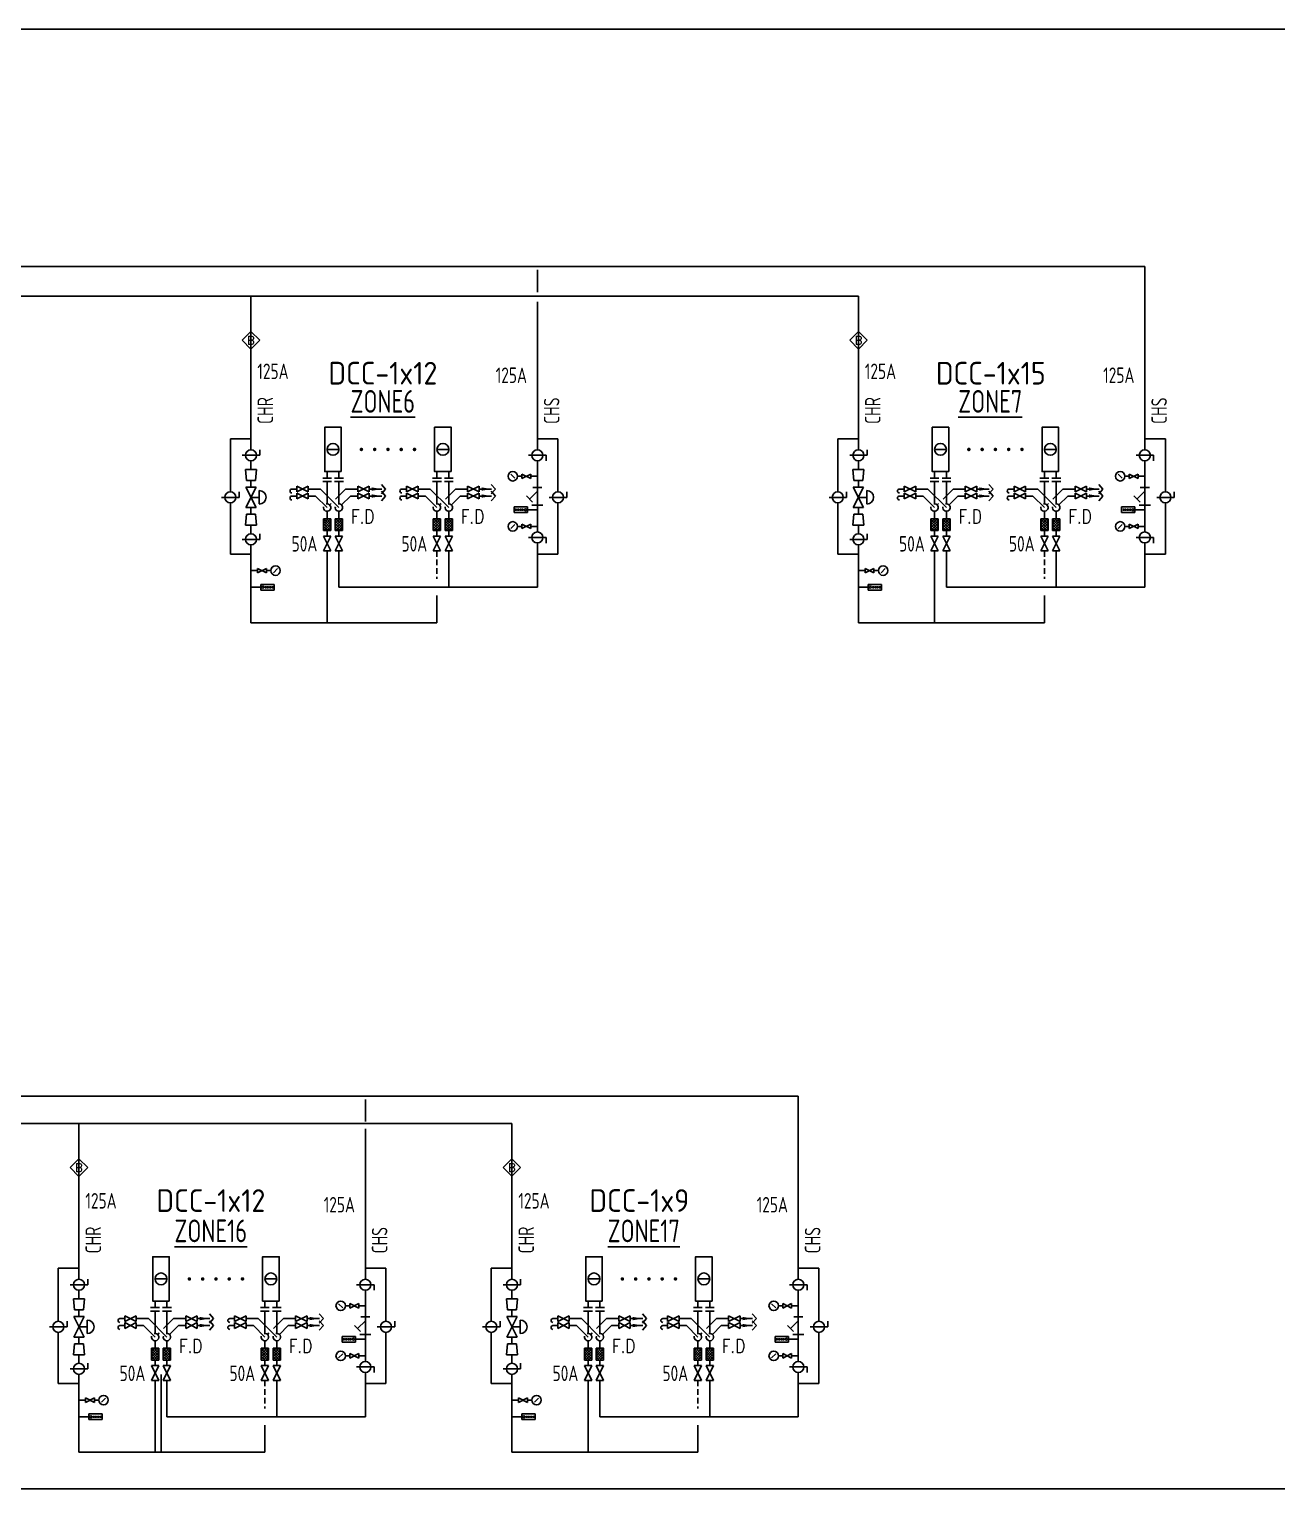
# Model space of a CAD drawing. Header units: millimetres. Extents: x 4929 to 7191, y -208 to 1486.
# Drawn here: x 5964.9 to 6239.9, y 1163.8 to 1485.6 of the extents above; entities that cross this region are included whole.
import ezdxf
from ezdxf.enums import TextEntityAlignment as Align

# ---------------------------------------------------------------- set-up
doc = ezdxf.new("R2010")
doc.units = ezdxf.units.MM
doc.linetypes.add('HIDDEN', pattern=[9.525, 6.35, -3.175])
doc.linetypes.add('HIDDEN2', pattern=[0.1875, 0.125, -0.0625])
for name, color, linetype in [('0-CHR-中溫', 30, 'Continuous'), ('0-CHS-中溫', 3, 'Continuous'), ('A-DETL-01', 1, 'Continuous'), ('M-CEQPM-TEXT', 3, 'Continuous'), ('M-CPIPE-TEXT', 3, 'Continuous'), ('M-CPIPE-VAVE', 2, 'Continuous'), ('M-CWTR-PIPE', 130, 'Continuous'), ('M-HVAC-CMAH', 3, 'Continuous'), ('M-PIPE-CHWR20', 110, 'Continuous'), ('U-PCW-VALVE', 2, 'Continuous')]:
    doc.layers.add(name, color=color, linetype=linetype)
doc.styles.add('AA-TXT', font='isocp.shx', dxfattribs={"bigfont": 'chineset.shx'})
doc.styles.add('STDTEXT', font='simplex.shx', dxfattribs={"bigfont": 'china.shx'})

# ---------------------------------------------------------------- blocks, each defined once
blk = doc.blocks.new('DIM3')
blk.add_solid([(40, -6.7), (40, 6.7), (0, 0)])
blk = doc.blocks.new('DCC PIPE')
at = {"layer": 'U-PCW-VALVE'}
h = blk.add_hatch(dxfattribs=at)
h.set_pattern_fill('ANSI37', color=256, scale=2.66144, angle=90, style=0)
h.set_pattern_definition([(135, (188.80367, -130.49455), (-0.2352403, -0.2352403), []), (225, (188.80367, -130.49455), (0.2352403, -0.2352403), [])])
h.paths.add_polyline_path([(-0.67, 3.67), (-0.67, 5.8), (0.67, 5.8), (0.67, 3.67)])
h = blk.add_hatch(dxfattribs=at)
h.set_pattern_fill('ANSI37', color=256, scale=2.66144, angle=90, style=0)
h.set_pattern_definition([(135, (190.9487, -130.49455), (-0.2352403, -0.2352403), []), (225, (190.9487, -130.49455), (0.2352403, -0.2352403), [])])
h.paths.add_polyline_path([(1.48, 3.67), (1.48, 5.8), (2.81, 5.8), (2.81, 3.67)])
h = blk.add_hatch(dxfattribs=at)
h.set_pattern_fill('ANSI37', color=256, scale=2.66144, angle=90, style=0)
h.set_pattern_definition([(135, (208.65864, -130.49455), (-0.2352403, -0.2352403), []), (225, (208.65864, -130.49455), (0.2352403, -0.2352403), [])])
h.paths.add_polyline_path([(19.19, 3.67), (19.19, 5.8), (20.52, 5.8), (20.52, 3.67)])
h = blk.add_hatch(dxfattribs=at)
h.set_pattern_fill('ANSI37', color=256, scale=2.66144, angle=90, style=0)
h.set_pattern_definition([(135, (210.80367, -130.49455), (-0.2352403, -0.2352403), []), (225, (210.80367, -130.49455), (0.2352403, -0.2352403), [])])
h.paths.add_polyline_path([(21.33, 3.67), (21.33, 5.8), (22.67, 5.8), (22.67, 3.67)])
at = {"layer": '0-CHR-中溫', "ltscale": 1000}
for p, q in [((0, 12.53), (0, 8.51)), ((19.85, 12.53), (19.85, 8.51)), ((0, 7.18), (0, 5.8)), ((19.85, 7.18), (19.85, 5.8)), ((0, 3.67), (0, 2.67)), ((19.85, 3.67), (19.85, 2.67))]:
    blk.add_line(p, q, dxfattribs=at)
for centre in [(0, 7.84), (19.85, 7.84)]:
    blk.add_arc(centre, 0.667, 167.3219, 102.6781, dxfattribs=at)
at = {"layer": '0-CHS-中溫', "ltscale": 1000}
for p, q in [((2.15, 12.53), (2.15, 8.51)), ((22, 12.53), (22, 8.51)), ((2.15, 7.18), (2.15, 5.8)), ((22, 7.18), (22, 5.8)), ((2.15, 3.67), (2.15, 2.67)), ((22, 3.67), (22, 2.67))]:
    blk.add_line(p, q, dxfattribs=at)
for centre in [(2.15, 7.84), (22, 7.84)]:
    blk.add_arc(centre, 0.667, 167.3219, 102.6781, dxfattribs=at)
at = {"layer": 'M-CPIPE-VAVE'}
for p, q in [((-5.47, 11.18), (-6.35, 11.18)), ((-3.4, 11.7), (-5.47, 10.66)), ((-5.47, 11.7), (-3.4, 10.66)), ((-5.47, 11.7), (-5.47, 10.66)), ((-3.4, 10.66), (-3.4, 11.7)), ((-1.19, 11.18), (-3.4, 11.18)), ((2.15, 7.84), (-1.19, 11.18)), ((1.53, 9.37), (3.34, 11.18)), ((3.34, 11.18), (5.55, 11.18)), ((5.55, 10.66), (5.55, 11.7)), ((7.62, 11.7), (5.55, 10.66)), ((5.55, 11.7), (7.62, 10.66)), ((7.62, 11.7), (7.62, 10.66)), ((9.89, 11.18), (7.62, 11.18)), ((9.81, 12.03), (10.58, 11.18)), ((9.81, 10.33), (10.58, 11.18)), ((9.81, 10.77), (10.58, 9.92)), ((14.38, 11.18), (13.5, 11.18)), ((16.45, 11.7), (14.38, 10.66)), ((14.38, 11.7), (16.45, 10.66)), ((14.38, 11.7), (14.38, 10.66)), ((16.45, 10.66), (16.45, 11.7)), ((18.66, 11.18), (16.45, 11.18)), ((22, 7.84), (18.66, 11.18)), ((21.38, 9.37), (23.19, 11.18)), ((23.19, 11.18), (25.4, 11.18)), ((25.4, 10.66), (25.4, 11.7)), ((27.47, 11.7), (25.4, 10.66)), ((25.4, 11.7), (27.47, 10.66)), ((27.47, 11.7), (27.47, 10.66)), ((29.74, 11.18), (27.47, 11.18)), ((29.67, 12.03), (30.44, 11.18)), ((29.67, 10.33), (30.44, 11.18)), ((29.67, 10.77), (30.44, 9.92)), ((-5.47, 9.92), (-6.35, 9.92)), ((-3.4, 10.44), (-5.47, 9.41)), ((-5.47, 10.44), (-3.4, 9.41)), ((-5.47, 10.44), (-5.47, 9.41)), ((-3.4, 9.41), (-3.4, 10.44)), ((-2.08, 9.92), (-3.4, 9.92)), ((0, 7.84), (-2.08, 9.92)), ((0.47, 8.31), (0.74, 8.58)), ((2.62, 8.31), (4.23, 9.92)), ((4.23, 9.92), (5.55, 9.92)), ((5.55, 9.41), (5.55, 10.44)), ((7.62, 10.44), (5.55, 9.41)), ((5.55, 10.44), (7.62, 9.41)), ((7.62, 10.44), (7.62, 9.41)), ((9.89, 9.92), (7.62, 9.92)), ((9.81, 9.07), (10.58, 9.92)), ((14.38, 9.92), (13.5, 9.92)), ((16.45, 10.44), (14.38, 9.41)), ((14.38, 10.44), (16.45, 9.41)), ((14.38, 10.44), (14.38, 9.41)), ((16.45, 9.41), (16.45, 10.44)), ((17.77, 9.92), (16.45, 9.92)), ((19.85, 7.84), (17.77, 9.92)), ((20.33, 8.31), (20.59, 8.58)), ((22.47, 8.31), (24.08, 9.92)), ((24.08, 9.92), (25.4, 9.92)), ((25.4, 9.41), (25.4, 10.44)), ((27.47, 10.44), (25.4, 9.41)), ((25.4, 10.44), (27.47, 9.41)), ((27.47, 10.44), (27.47, 9.41)), ((29.74, 9.92), (27.47, 9.92)), ((29.67, 9.07), (30.44, 9.92))]:
    blk.add_line(p, q, dxfattribs=at)
for centre in [(-6.35, 10.83), (13.5, 10.83), (-6.35, 9.57), (13.5, 9.57)]:
    blk.add_arc(centre, 0.35, 90, 270, dxfattribs=at)
at = {"layer": 'M-CWTR-PIPE'}
for p, q in [((0.18, 18.35), (1.96, 18.35)), ((20.04, 18.35), (21.82, 18.35)), ((0, 14.35), (0, 13.17)), ((2.15, 14.35), (2.15, 13.17)), ((19.85, 14.35), (19.85, 13.17)), ((22, 14.35), (22, 13.17)), ((-0.8, 13.17), (0.8, 13.17)), ((2.95, 13.17), (1.35, 13.17)), ((19.05, 13.17), (20.65, 13.17)), ((22.8, 13.17), (21.2, 13.17))]:
    blk.add_line(p, q, dxfattribs=at)
for points in [[(2.57, 14.35), (2.57, 22.35), (-0.43, 22.35), (-0.43, 14.35)], [(22.43, 14.35), (22.43, 22.35), (19.43, 22.35), (19.43, 14.35)]]:
    blk.add_lwpolyline(points, close=True, dxfattribs=at)
for centre in [(1.07, 18.35), (20.93, 18.35)]:
    blk.add_circle(centre, 1.07, dxfattribs=at)
at = {"layer": 'M-HVAC-CMAH', "const_width": 0.32}
for points in [[(6.36, 18.34, 1), (6.04, 18.34, 1)], [(8.76, 18.34, 1), (8.44, 18.34, 1)], [(11.16, 18.34, 1), (10.84, 18.34, 1)], [(13.56, 18.34, 1), (13.24, 18.34, 1)], [(15.96, 18.34, 1), (15.64, 18.34, 1)]]:
    blk.add_lwpolyline(points, format="xyb", close=True, dxfattribs=at)
at = {"layer": 'U-PCW-VALVE'}
for p, q in [((-0.8, 12.53), (0.8, 12.53)), ((2.95, 12.53), (1.35, 12.53)), ((19.05, 12.53), (20.65, 12.53)), ((22.8, 12.53), (21.2, 12.53)), ((-0.67, 5.8), (0.67, 5.8)), ((-0.67, 3.67), (-0.67, 5.8)), ((0.67, 5.8), (0.67, 3.67)), ((1.48, 5.8), (2.81, 5.8)), ((1.48, 3.67), (1.48, 5.8)), ((2.81, 5.8), (2.81, 3.67)), ((19.19, 5.8), (20.52, 5.8)), ((19.19, 3.67), (19.19, 5.8)), ((20.52, 5.8), (20.52, 3.67)), ((21.33, 5.8), (22.67, 5.8)), ((21.33, 3.67), (21.33, 5.8)), ((22.67, 5.8), (22.67, 3.67)), ((0.67, 3.67), (-0.67, 3.67)), ((0.67, 2.67), (-0.67, 2.67)), ((-0.67, 0), (0.67, 2.67)), ((-0.67, 2.67), (0.67, 0)), ((2.81, 3.67), (1.48, 3.67)), ((1.48, 2.67), (2.81, 2.67)), ((2.81, 2.67), (1.48, 0)), ((2.81, 0), (1.48, 2.67)), ((20.52, 3.67), (19.19, 3.67)), ((20.52, 2.67), (19.19, 2.67)), ((19.19, 2.67), (20.52, 0)), ((19.19, 0), (20.52, 2.67)), ((22.67, 3.67), (21.33, 3.67)), ((21.33, 2.67), (22.67, 2.67)), ((22.67, 0), (21.33, 2.67)), ((22.67, 2.67), (21.33, 0)), ((-0.67, 0), (0.67, 0)), ((2.81, 0), (1.48, 0)), ((19.19, 0), (20.52, 0)), ((22.67, 0), (21.33, 0))]:
    blk.add_line(p, q, dxfattribs=at)
at = {"layer": 'M-CPIPE-VAVE', "linetype": 'HIDDEN2', "xscale": -0.04545454545450411, "yscale": 0.04545454545450411, "zscale": 0.045454545454545}
for p in [(9.89, 11.18), (29.74, 11.18), (9.89, 9.92), (29.74, 9.92)]:
    blk.add_blockref('DIM3', p, dxfattribs=at)

msp = doc.modelspace()

# ---------------------------------------------------------------- linework, layer by layer
at = {"layer": '0-CHR-中溫', "ltscale": 1000}
for p, q in [((5183.71, 1426.68), (6147.72, 1426.69)), ((5254.02, 1426.68), (6147.73, 1426.68)), ((6013.8, 1392.83), (6013.8, 1426.69)), ((6147.72, 1392.83), (6147.72, 1426.69)), ((6009.26, 1395.3), (6009.26, 1383.59)), ((6013.8, 1395.3), (6009.26, 1395.3)), ((6143.17, 1395.3), (6143.17, 1383.59)), ((6147.72, 1395.3), (6143.17, 1395.3)), ((6013.8, 1390.42), (6013.8, 1388.54)), ((6147.72, 1390.42), (6147.72, 1388.54)), ((6013.8, 1386.1), (6013.8, 1384.63)), ((6147.72, 1386.1), (6147.72, 1384.63)), ((6009.26, 1381.15), (6009.26, 1369.87)), ((6143.17, 1381.15), (6143.17, 1369.87)), ((6013.8, 1378.65), (6013.8, 1380.12)), ((6147.72, 1378.65), (6147.72, 1380.12)), ((6013.8, 1376.21), (6013.8, 1374.33)), ((6147.72, 1376.21), (6147.72, 1374.33)), ((6013.8, 1371.89), (6013.8, 1354.74)), ((6147.72, 1371.89), (6147.72, 1354.74)), ((6013.8, 1369.87), (6009.26, 1369.87)), ((6030.59, 1370.56), (6030.59, 1354.74)), ((6147.72, 1369.87), (6143.17, 1369.87)), ((6164.5, 1370.56), (6164.5, 1354.74)), ((6054.8, 1360.72), (6054.8, 1354.74)), ((6188.71, 1360.72), (6188.71, 1354.74)), ((6013.8, 1354.74), (6030.59, 1354.74)), ((6054.8, 1354.74), (6030.59, 1354.74)), ((6147.72, 1354.74), (6164.5, 1354.74)), ((6188.71, 1354.74), (6164.5, 1354.74)), ((5086.07, 1244.34), (6071.34, 1244.33)), ((5975.89, 1209.99), (5975.89, 1244.32)), ((6071.34, 1209.99), (6071.34, 1244.33)), ((5971.34, 1212.46), (5971.34, 1200.75)), ((5975.89, 1212.46), (5971.34, 1212.46)), ((6066.79, 1212.46), (6066.79, 1200.75)), ((6071.34, 1212.46), (6066.79, 1212.46)), ((5975.89, 1207.58), (5975.89, 1205.7)), ((6071.34, 1207.58), (6071.34, 1205.7)), ((5975.89, 1203.26), (5975.89, 1201.79)), ((6071.34, 1203.26), (6071.34, 1201.79)), ((5971.34, 1198.31), (5971.34, 1187.03)), ((5975.89, 1195.81), (5975.89, 1197.28)), ((6066.79, 1198.31), (6066.79, 1187.03)), ((6071.34, 1195.81), (6071.34, 1197.28)), ((5975.89, 1193.37), (5975.89, 1191.49)), ((6071.34, 1193.37), (6071.34, 1191.49)), ((5975.88, 1189.05), (5975.88, 1171.91)), ((5992.67, 1187.72), (5992.67, 1171.9)), ((5993.99, 1189.05), (5993.99, 1171.9)), ((6071.34, 1189.05), (6071.34, 1171.9)), ((6088.12, 1187.72), (6088.12, 1171.9)), ((5975.89, 1187.03), (5971.34, 1187.03)), ((6071.34, 1187.03), (6066.79, 1187.03)), ((6016.88, 1177.88), (6016.88, 1171.9)), ((6112.33, 1177.88), (6112.33, 1171.9)), ((5975.89, 1171.9), (5992.67, 1171.9)), ((6016.88, 1171.9), (5992.67, 1171.9)), ((6071.34, 1171.9), (6088.12, 1171.9)), ((6112.33, 1171.9), (6088.12, 1171.9))]:
    msp.add_line(p, q, dxfattribs=at)
at = {"layer": '0-CHR-中溫'}
for p, q in [((6011.88, 1416.98), (6013.8, 1418.91)), ((6013.8, 1418.91), (6015.73, 1416.98)), ((6145.8, 1416.98), (6147.73, 1418.91)), ((6147.73, 1418.91), (6149.65, 1416.98)), ((6011.88, 1416.98), (6013.8, 1415.06)), ((6015.73, 1416.98), (6013.8, 1415.06)), ((6145.8, 1416.98), (6147.73, 1415.06)), ((6149.65, 1416.98), (6147.73, 1415.06)), ((5973.96, 1234.63), (5975.89, 1236.55)), ((5975.89, 1236.55), (5977.81, 1234.63)), ((6069.41, 1234.64), (6071.34, 1236.56)), ((6071.34, 1236.56), (6073.26, 1234.64)), ((5973.96, 1234.63), (5975.89, 1232.7)), ((5977.81, 1234.63), (5975.89, 1232.7)), ((6069.41, 1234.64), (6071.34, 1232.71)), ((6073.26, 1234.64), (6071.34, 1232.71))]:
    msp.add_line(p, q, dxfattribs=at)
at = {"layer": '0-CHS-中溫', "ltscale": 1000}
for p, q in [((5174.11, 1433.22), (6210.85, 1433.22)), ((6076.94, 1432.5), (6076.94, 1427.62)), ((6210.85, 1392.86), (6210.85, 1433.22)), ((6076.94, 1392.86), (6076.94, 1425.5)), ((6076.94, 1395.3), (6081.49, 1395.3)), ((6081.49, 1383.59), (6081.49, 1395.3)), ((6210.85, 1395.3), (6215.4, 1395.3)), ((6215.4, 1383.59), (6215.4, 1395.3)), ((6076.94, 1374.75), (6076.94, 1390.42)), ((6210.85, 1374.75), (6210.85, 1390.42)), ((6081.49, 1369.87), (6081.49, 1381.15)), ((6215.4, 1369.87), (6215.4, 1381.15)), ((6076.94, 1362.55), (6076.94, 1372.31)), ((6210.85, 1362.55), (6210.85, 1372.31)), ((6033.2, 1370.56), (6033.2, 1362.55)), ((6057.42, 1370.56), (6057.42, 1362.55)), ((6076.94, 1369.87), (6081.49, 1369.87)), ((6167.11, 1370.56), (6167.11, 1362.55)), ((6191.33, 1370.56), (6191.33, 1362.55)), ((6210.85, 1369.87), (6215.4, 1369.87)), ((6057.42, 1362.55), (6033.2, 1362.55)), ((6057.42, 1362.55), (6076.94, 1362.55)), ((6191.33, 1362.55), (6167.11, 1362.55)), ((6191.33, 1362.55), (6210.85, 1362.55)), ((5086.07, 1250.38), (6134.47, 1250.38)), ((6039.02, 1249.66), (6039.02, 1244.78)), ((6134.47, 1210.02), (6134.47, 1250.38)), ((6039.02, 1210.02), (6039.02, 1243.2)), ((6039.02, 1212.46), (6043.57, 1212.46)), ((6043.57, 1200.75), (6043.57, 1212.46)), ((6134.47, 1212.46), (6139.02, 1212.46)), ((6139.02, 1200.75), (6139.02, 1212.46)), ((6039.02, 1191.91), (6039.02, 1207.58)), ((6134.47, 1191.91), (6134.47, 1207.58)), ((6043.57, 1187.03), (6043.57, 1198.31)), ((6139.02, 1187.03), (6139.02, 1198.31)), ((5995.28, 1187.72), (5995.28, 1179.71)), ((6019.5, 1187.72), (6019.5, 1179.71)), ((6039.02, 1179.71), (6039.02, 1189.47)), ((6090.73, 1187.72), (6090.73, 1179.71)), ((6114.95, 1187.72), (6114.95, 1179.71)), ((6134.47, 1179.71), (6134.47, 1189.47)), ((6039.02, 1187.03), (6043.57, 1187.03)), ((6134.47, 1187.03), (6139.02, 1187.03)), ((6019.5, 1179.71), (5995.28, 1179.71)), ((6019.5, 1179.71), (6039.02, 1179.71)), ((6114.95, 1179.71), (6090.73, 1179.71)), ((6114.95, 1179.71), (6134.47, 1179.71))]:
    msp.add_line(p, q, dxfattribs=at)
at = {"layer": 'A-DETL-01', "linetype": 'Continuous'}
for p, q in [((5156.87, 1485.56), (6524.08, 1485.56)), ((6522.78, 1163.83), (5156.26, 1163.83))]:
    msp.add_line(p, q, dxfattribs=at)
at = {"layer": 'M-PIPE-CHWR20', "ltscale": 0.1}
for p, q in [((6012.83, 1386.1), (6012.58, 1388.54)), ((6012.58, 1388.54), (6015.03, 1388.54)), ((6014.78, 1386.1), (6015.03, 1388.54)), ((6146.74, 1386.1), (6146.49, 1388.54)), ((6146.49, 1388.54), (6148.94, 1388.54)), ((6148.69, 1386.1), (6148.94, 1388.54)), ((6014.78, 1386.1), (6012.83, 1386.1)), ((6148.69, 1386.1), (6146.74, 1386.1)), ((6012.83, 1378.65), (6012.58, 1376.21)), ((6014.78, 1378.65), (6012.83, 1378.65)), ((6014.78, 1378.65), (6015.03, 1376.21)), ((6146.74, 1378.65), (6146.49, 1376.21)), ((6148.69, 1378.65), (6146.74, 1378.65)), ((6148.69, 1378.65), (6148.94, 1376.21)), ((6012.58, 1376.21), (6015.03, 1376.21)), ((6146.49, 1376.21), (6148.94, 1376.21)), ((5974.91, 1203.26), (5974.66, 1205.7)), ((5974.66, 1205.7), (5977.11, 1205.7)), ((5976.86, 1203.26), (5977.11, 1205.7)), ((6070.36, 1203.26), (6070.11, 1205.7)), ((6070.11, 1205.7), (6072.56, 1205.7)), ((6072.31, 1203.26), (6072.56, 1205.7)), ((5976.86, 1203.26), (5974.91, 1203.26)), ((6072.31, 1203.26), (6070.36, 1203.26)), ((5974.91, 1195.81), (5974.66, 1193.37)), ((5976.86, 1195.81), (5974.91, 1195.81)), ((5976.86, 1195.81), (5977.11, 1193.37)), ((6070.36, 1195.81), (6070.11, 1193.37)), ((6072.31, 1195.81), (6070.36, 1195.81)), ((6072.31, 1195.81), (6072.56, 1193.37)), ((5974.66, 1193.37), (5977.11, 1193.37)), ((6070.11, 1193.37), (6072.56, 1193.37))]:
    msp.add_line(p, q, dxfattribs=at)
at = {"layer": 'M-PIPE-CHWR20', "linetype": 'HIDDEN', "ltscale": 0.2}
for p, q in [((6054.8, 1370.56), (6054.8, 1364.38)), ((6188.71, 1370.56), (6188.71, 1364.38)), ((6016.88, 1187.72), (6016.88, 1181.54)), ((6112.33, 1187.72), (6112.33, 1181.54))]:
    msp.add_line(p, q, dxfattribs=at)
at = {"layer": 'U-PCW-VALVE'}
for p, q in [((6011.88, 1391.64), (6015.73, 1391.64)), ((6015.73, 1391.64), (6015.73, 1392.87)), ((6075.01, 1391.64), (6078.87, 1391.64)), ((6078.87, 1391.64), (6078.87, 1390.42)), ((6145.79, 1391.64), (6149.64, 1391.64)), ((6149.64, 1391.64), (6149.64, 1392.87)), ((6208.92, 1391.64), (6212.78, 1391.64)), ((6212.78, 1391.64), (6212.78, 1390.42)), ((6071.96, 1386.56), (6071.06, 1387.46)), ((6072.54, 1387.01), (6073.52, 1387.01)), ((6073.52, 1387.5), (6073.52, 1386.52)), ((6075.47, 1386.52), (6073.52, 1387.5)), ((6073.52, 1386.52), (6075.47, 1387.5)), ((6075.47, 1386.52), (6075.47, 1387.5)), ((6075.47, 1387.01), (6076.94, 1387.01)), ((6205.87, 1386.56), (6204.97, 1387.46)), ((6206.46, 1387.01), (6207.43, 1387.01)), ((6207.43, 1387.5), (6207.43, 1386.52)), ((6209.38, 1386.52), (6207.43, 1387.5)), ((6207.43, 1386.52), (6209.38, 1387.5)), ((6209.38, 1386.52), (6209.38, 1387.5)), ((6209.38, 1387.01), (6210.85, 1387.01)), ((6011.18, 1382.37), (6011.18, 1383.6)), ((6012.68, 1384.63), (6014.93, 1384.63)), ((6012.68, 1380.12), (6014.93, 1384.63)), ((6012.68, 1384.63), (6014.93, 1380.12)), ((6015.65, 1383.87), (6015.65, 1380.92)), ((6076.94, 1383.72), (6075.21, 1382)), ((6075.92, 1384.57), (6077.96, 1384.57)), ((6083.42, 1382.37), (6083.42, 1383.6)), ((6145.1, 1382.37), (6145.1, 1383.6)), ((6146.59, 1384.63), (6148.84, 1384.63)), ((6146.59, 1380.12), (6148.84, 1384.63)), ((6146.59, 1384.63), (6148.84, 1380.12)), ((6149.56, 1383.87), (6149.56, 1380.92)), ((6210.85, 1383.72), (6209.12, 1382)), ((6209.83, 1384.57), (6211.87, 1384.57)), ((6217.33, 1382.37), (6217.33, 1383.6)), ((6007.33, 1382.37), (6011.18, 1382.37)), ((6015.65, 1382.37), (6013.8, 1382.37)), ((6071.82, 1379.02), (6071.82, 1380.25)), ((6071.82, 1379.02), (6071.82, 1380.25)), ((6071.82, 1380.25), (6074.77, 1380.25)), ((6071.82, 1380.25), (6074.77, 1380.25)), ((6074.52, 1382.69), (6075.9, 1381.31)), ((6074.52, 1382.69), (6075.9, 1381.31)), ((6074.77, 1379.02), (6074.77, 1380.25)), ((6074.77, 1379.02), (6074.77, 1380.25)), ((6075.72, 1380.67), (6078.16, 1380.67)), ((6075.92, 1380.67), (6077.96, 1380.67)), ((6079.56, 1382.37), (6083.42, 1382.37)), ((6141.24, 1382.37), (6145.1, 1382.37)), ((6149.56, 1382.37), (6147.72, 1382.37)), ((6205.74, 1379.02), (6205.74, 1380.25)), ((6205.74, 1379.02), (6205.74, 1380.25)), ((6205.74, 1380.25), (6208.68, 1380.25)), ((6205.74, 1380.25), (6208.68, 1380.25)), ((6208.43, 1382.69), (6209.81, 1381.31)), ((6208.43, 1382.69), (6209.81, 1381.31)), ((6208.68, 1379.02), (6208.68, 1380.25)), ((6208.68, 1379.02), (6208.68, 1380.25)), ((6209.63, 1380.67), (6212.07, 1380.67)), ((6209.83, 1380.67), (6211.87, 1380.67)), ((6213.47, 1382.37), (6217.33, 1382.37)), ((6014.93, 1380.12), (6012.68, 1380.12)), ((6071.82, 1379.02), (6074.77, 1379.02)), ((6071.82, 1379.02), (6074.77, 1379.02)), ((6072.08, 1379.63), (6074.1, 1379.63)), ((6072.08, 1379.63), (6074.1, 1379.63)), ((6072.22, 1379.39), (6072.22, 1379.88)), ((6072.22, 1379.39), (6072.22, 1379.88)), ((6072.71, 1379.39), (6072.71, 1379.88)), ((6072.71, 1379.39), (6072.71, 1379.88)), ((6073.2, 1379.39), (6073.2, 1379.88)), ((6073.2, 1379.39), (6073.2, 1379.88)), ((6073.69, 1379.39), (6073.69, 1379.88)), ((6073.69, 1379.39), (6073.69, 1379.88)), ((6074.77, 1379.63), (6076.94, 1379.63)), ((6074.77, 1379.63), (6076.94, 1379.63)), ((6148.84, 1380.12), (6146.59, 1380.12)), ((6205.74, 1379.02), (6208.68, 1379.02)), ((6205.74, 1379.02), (6208.68, 1379.02)), ((6205.99, 1379.63), (6208.01, 1379.63)), ((6205.99, 1379.63), (6208.01, 1379.63)), ((6206.13, 1379.39), (6206.13, 1379.88)), ((6206.13, 1379.39), (6206.13, 1379.88)), ((6206.62, 1379.39), (6206.62, 1379.88)), ((6206.62, 1379.39), (6206.62, 1379.88)), ((6207.11, 1379.39), (6207.11, 1379.88)), ((6207.11, 1379.39), (6207.11, 1379.88)), ((6207.6, 1379.39), (6207.6, 1379.88)), ((6207.6, 1379.39), (6207.6, 1379.88)), ((6208.68, 1379.63), (6210.85, 1379.63)), ((6208.68, 1379.63), (6210.85, 1379.63)), ((6015.73, 1373.11), (6015.73, 1374.33)), ((6071.96, 1376.42), (6071.06, 1375.52)), ((6072.54, 1375.97), (6073.52, 1375.97)), ((6073.52, 1375.49), (6073.52, 1376.46)), ((6075.47, 1376.46), (6073.52, 1375.49)), ((6073.52, 1376.46), (6075.47, 1375.49)), ((6075.47, 1376.46), (6075.47, 1375.49)), ((6075.47, 1375.97), (6076.94, 1375.97)), ((6149.64, 1373.11), (6149.64, 1374.33)), ((6205.87, 1376.42), (6204.97, 1375.52)), ((6206.46, 1375.97), (6207.43, 1375.97)), ((6207.43, 1375.49), (6207.43, 1376.46)), ((6209.38, 1376.46), (6207.43, 1375.49)), ((6207.43, 1376.46), (6209.38, 1375.49)), ((6209.38, 1376.46), (6209.38, 1375.49)), ((6209.38, 1375.97), (6210.85, 1375.97)), ((6011.88, 1373.11), (6015.73, 1373.11)), ((6075.01, 1373.53), (6078.87, 1373.53)), ((6078.87, 1373.53), (6078.87, 1372.3)), ((6145.79, 1373.11), (6149.64, 1373.11)), ((6208.92, 1373.53), (6212.78, 1373.53)), ((6212.78, 1373.53), (6212.78, 1372.3)), ((6015.27, 1366.21), (6013.8, 1366.21)), ((6015.27, 1365.72), (6015.27, 1366.7)), ((6015.27, 1365.72), (6017.22, 1366.7)), ((6017.22, 1365.72), (6015.27, 1366.7)), ((6017.22, 1366.7), (6017.22, 1365.72)), ((6018.2, 1366.21), (6017.22, 1366.21)), ((6018.79, 1365.76), (6019.69, 1366.66)), ((6149.18, 1366.21), (6147.72, 1366.21)), ((6149.18, 1365.72), (6149.18, 1366.7)), ((6149.18, 1365.72), (6151.13, 1366.7)), ((6151.13, 1365.72), (6149.18, 1366.7)), ((6151.13, 1366.7), (6151.13, 1365.72)), ((6152.11, 1366.21), (6151.13, 1366.21)), ((6152.7, 1365.76), (6153.6, 1366.66)), ((6015.98, 1362.55), (6013.8, 1362.55)), ((6015.98, 1362.55), (6013.8, 1362.55)), ((6015.98, 1363.16), (6015.98, 1361.94)), ((6015.98, 1363.16), (6015.98, 1361.94)), ((6018.92, 1363.16), (6015.98, 1363.16)), ((6018.92, 1363.16), (6015.98, 1363.16)), ((6018.92, 1361.94), (6015.98, 1361.94)), ((6018.92, 1361.94), (6015.98, 1361.94)), ((6018.67, 1362.55), (6016.65, 1362.55)), ((6018.67, 1362.55), (6016.65, 1362.55)), ((6017.05, 1362.79), (6017.05, 1362.3)), ((6017.05, 1362.79), (6017.05, 1362.3)), ((6017.54, 1362.79), (6017.54, 1362.3)), ((6017.54, 1362.79), (6017.54, 1362.3)), ((6018.04, 1362.79), (6018.04, 1362.3)), ((6018.04, 1362.79), (6018.04, 1362.3)), ((6018.53, 1362.79), (6018.53, 1362.3)), ((6018.53, 1362.79), (6018.53, 1362.3)), ((6018.92, 1363.16), (6018.92, 1361.94)), ((6018.92, 1363.16), (6018.92, 1361.94)), ((6149.89, 1362.55), (6147.72, 1362.55)), ((6149.89, 1362.55), (6147.72, 1362.55)), ((6149.89, 1363.16), (6149.89, 1361.94)), ((6149.89, 1363.16), (6149.89, 1361.94)), ((6152.83, 1363.16), (6149.89, 1363.16)), ((6152.83, 1363.16), (6149.89, 1363.16)), ((6152.83, 1361.94), (6149.89, 1361.94)), ((6152.83, 1361.94), (6149.89, 1361.94)), ((6152.58, 1362.55), (6150.56, 1362.55)), ((6152.58, 1362.55), (6150.56, 1362.55)), ((6150.97, 1362.79), (6150.97, 1362.3)), ((6150.97, 1362.79), (6150.97, 1362.3)), ((6151.46, 1362.79), (6151.46, 1362.3)), ((6151.46, 1362.79), (6151.46, 1362.3)), ((6151.95, 1362.79), (6151.95, 1362.3)), ((6151.95, 1362.79), (6151.95, 1362.3)), ((6152.44, 1362.79), (6152.44, 1362.3)), ((6152.44, 1362.79), (6152.44, 1362.3)), ((6152.83, 1363.16), (6152.83, 1361.94)), ((6152.83, 1363.16), (6152.83, 1361.94)), ((5977.81, 1208.8), (5977.81, 1210.03)), ((6073.26, 1208.8), (6073.26, 1210.03)), ((5973.96, 1208.8), (5977.81, 1208.8)), ((6037.09, 1208.8), (6040.95, 1208.8)), ((6040.95, 1208.8), (6040.95, 1207.58)), ((6069.41, 1208.8), (6073.26, 1208.8)), ((6132.54, 1208.8), (6136.4, 1208.8)), ((6136.4, 1208.8), (6136.4, 1207.58)), ((6034.04, 1203.72), (6033.14, 1204.62)), ((6034.63, 1204.17), (6035.6, 1204.17)), ((6035.6, 1204.66), (6035.6, 1203.68)), ((6037.55, 1203.68), (6035.6, 1204.66)), ((6035.6, 1203.68), (6037.55, 1204.66)), ((6037.55, 1203.68), (6037.55, 1204.66)), ((6037.55, 1204.17), (6039.02, 1204.17)), ((6129.49, 1203.72), (6128.59, 1204.62)), ((6130.08, 1204.17), (6131.05, 1204.17)), ((6131.05, 1204.66), (6131.05, 1203.68)), ((6133, 1203.68), (6131.05, 1204.66)), ((6131.05, 1203.68), (6133, 1204.66)), ((6133, 1203.68), (6133, 1204.66)), ((6133, 1204.17), (6134.47, 1204.17)), ((5973.27, 1199.53), (5973.27, 1200.76)), ((5974.76, 1201.79), (5977.01, 1201.79)), ((5974.76, 1197.28), (5977.01, 1201.79)), ((5974.76, 1201.79), (5977.01, 1197.28)), ((5977.73, 1201.03), (5977.73, 1198.08)), ((6039.02, 1200.89), (6037.29, 1199.16)), ((6038, 1201.73), (6040.04, 1201.73)), ((6045.5, 1199.53), (6045.5, 1200.76)), ((6068.72, 1199.53), (6068.72, 1200.76)), ((6070.21, 1201.79), (6072.46, 1201.79)), ((6070.21, 1197.28), (6072.46, 1201.79)), ((6070.21, 1201.79), (6072.46, 1197.28)), ((6073.18, 1201.03), (6073.18, 1198.08)), ((6134.47, 1200.89), (6132.74, 1199.16)), ((6133.45, 1201.73), (6135.49, 1201.73)), ((6140.95, 1199.53), (6140.95, 1200.76)), ((5969.41, 1199.53), (5973.27, 1199.53)), ((5977.01, 1197.28), (5974.76, 1197.28)), ((5977.73, 1199.53), (5975.89, 1199.53)), ((6033.91, 1196.18), (6033.91, 1197.41)), ((6033.91, 1196.18), (6033.91, 1197.41)), ((6033.91, 1197.41), (6036.85, 1197.41)), ((6033.91, 1197.41), (6036.85, 1197.41)), ((6034.3, 1196.55), (6034.3, 1197.04)), ((6034.3, 1196.55), (6034.3, 1197.04)), ((6034.79, 1196.55), (6034.79, 1197.04)), ((6034.79, 1196.55), (6034.79, 1197.04)), ((6035.28, 1196.55), (6035.28, 1197.04)), ((6035.28, 1196.55), (6035.28, 1197.04)), ((6035.77, 1196.55), (6035.77, 1197.04)), ((6035.77, 1196.55), (6035.77, 1197.04)), ((6036.6, 1199.85), (6037.98, 1198.47)), ((6036.6, 1199.85), (6037.98, 1198.47)), ((6036.85, 1196.18), (6036.85, 1197.41)), ((6036.85, 1196.18), (6036.85, 1197.41)), ((6037.8, 1197.83), (6040.24, 1197.83)), ((6038, 1197.83), (6040.04, 1197.83)), ((6041.64, 1199.53), (6045.5, 1199.53)), ((6064.86, 1199.53), (6068.72, 1199.53)), ((6072.46, 1197.28), (6070.21, 1197.28)), ((6073.18, 1199.53), (6071.34, 1199.53)), ((6129.36, 1196.18), (6129.36, 1197.41)), ((6129.36, 1196.18), (6129.36, 1197.41)), ((6129.36, 1197.41), (6132.3, 1197.41)), ((6129.36, 1197.41), (6132.3, 1197.41)), ((6129.75, 1196.55), (6129.75, 1197.04)), ((6129.75, 1196.55), (6129.75, 1197.04)), ((6130.24, 1196.55), (6130.24, 1197.04)), ((6130.24, 1196.55), (6130.24, 1197.04)), ((6130.73, 1196.55), (6130.73, 1197.04)), ((6130.73, 1196.55), (6130.73, 1197.04)), ((6131.22, 1196.55), (6131.22, 1197.04)), ((6131.22, 1196.55), (6131.22, 1197.04)), ((6132.05, 1199.85), (6133.43, 1198.47)), ((6132.05, 1199.85), (6133.43, 1198.47)), ((6132.3, 1196.18), (6132.3, 1197.41)), ((6132.3, 1196.18), (6132.3, 1197.41)), ((6133.25, 1197.83), (6135.69, 1197.83)), ((6133.45, 1197.83), (6135.49, 1197.83)), ((6137.09, 1199.53), (6140.95, 1199.53)), ((6033.91, 1196.18), (6036.85, 1196.18)), ((6033.91, 1196.18), (6036.85, 1196.18)), ((6034.16, 1196.79), (6036.18, 1196.79)), ((6034.16, 1196.79), (6036.18, 1196.79)), ((6035.6, 1192.65), (6035.6, 1193.62)), ((6037.55, 1193.62), (6035.6, 1192.65)), ((6035.6, 1193.62), (6037.55, 1192.65)), ((6036.85, 1196.79), (6039.02, 1196.79)), ((6036.85, 1196.79), (6039.02, 1196.79)), ((6037.55, 1193.62), (6037.55, 1192.65)), ((6129.36, 1196.18), (6132.3, 1196.18)), ((6129.36, 1196.18), (6132.3, 1196.18)), ((6129.61, 1196.79), (6131.63, 1196.79)), ((6129.61, 1196.79), (6131.63, 1196.79)), ((6131.05, 1192.65), (6131.05, 1193.62)), ((6133, 1193.62), (6131.05, 1192.65)), ((6131.05, 1193.62), (6133, 1192.65)), ((6132.3, 1196.79), (6134.47, 1196.79)), ((6132.3, 1196.79), (6134.47, 1196.79)), ((6133, 1193.62), (6133, 1192.65)), ((5977.81, 1190.27), (5977.81, 1191.49)), ((6034.04, 1193.58), (6033.14, 1192.68)), ((6034.63, 1193.13), (6035.6, 1193.13)), ((6037.09, 1190.69), (6040.95, 1190.69)), ((6037.55, 1193.13), (6039.02, 1193.13)), ((6040.95, 1190.69), (6040.95, 1189.46)), ((6073.26, 1190.27), (6073.26, 1191.49)), ((6129.49, 1193.58), (6128.59, 1192.68)), ((6130.08, 1193.13), (6131.05, 1193.13)), ((6132.54, 1190.69), (6136.4, 1190.69)), ((6133, 1193.13), (6134.47, 1193.13)), ((6136.4, 1190.69), (6136.4, 1189.46)), ((5973.96, 1190.27), (5977.81, 1190.27)), ((6069.41, 1190.27), (6073.26, 1190.27)), ((5977.35, 1183.37), (5975.89, 1183.37)), ((5977.35, 1182.88), (5977.35, 1183.86)), ((5977.35, 1182.88), (5979.3, 1183.86)), ((5979.3, 1182.88), (5977.35, 1183.86)), ((5979.3, 1183.86), (5979.3, 1182.88)), ((5980.28, 1183.37), (5979.3, 1183.37)), ((5980.87, 1182.92), (5981.77, 1183.82)), ((6072.8, 1183.37), (6071.34, 1183.37)), ((6072.8, 1182.88), (6072.8, 1183.86)), ((6072.8, 1182.88), (6074.75, 1183.86)), ((6074.75, 1182.88), (6072.8, 1183.86)), ((6074.75, 1183.86), (6074.75, 1182.88)), ((6075.73, 1183.37), (6074.75, 1183.37)), ((6076.32, 1182.92), (6077.22, 1183.82)), ((5978.06, 1179.71), (5975.89, 1179.71)), ((5978.06, 1179.71), (5975.89, 1179.71)), ((5978.06, 1180.32), (5978.06, 1179.1)), ((5978.06, 1180.32), (5978.06, 1179.1)), ((5981, 1180.32), (5978.06, 1180.32)), ((5981, 1180.32), (5978.06, 1180.32)), ((5981, 1179.1), (5978.06, 1179.1)), ((5981, 1179.1), (5978.06, 1179.1)), ((5980.75, 1179.71), (5978.73, 1179.71)), ((5980.75, 1179.71), (5978.73, 1179.71)), ((5979.14, 1179.95), (5979.14, 1179.46)), ((5979.14, 1179.95), (5979.14, 1179.46)), ((5979.63, 1179.95), (5979.63, 1179.46)), ((5979.63, 1179.95), (5979.63, 1179.46)), ((5980.12, 1179.95), (5980.12, 1179.46)), ((5980.12, 1179.95), (5980.12, 1179.46)), ((5980.61, 1179.95), (5980.61, 1179.46)), ((5980.61, 1179.95), (5980.61, 1179.46)), ((5981, 1180.32), (5981, 1179.1)), ((5981, 1180.32), (5981, 1179.1)), ((6073.51, 1179.71), (6071.34, 1179.71)), ((6073.51, 1179.71), (6071.34, 1179.71)), ((6073.51, 1180.32), (6073.51, 1179.1)), ((6073.51, 1180.32), (6073.51, 1179.1)), ((6076.45, 1180.32), (6073.51, 1180.32)), ((6076.45, 1180.32), (6073.51, 1180.32)), ((6076.45, 1179.1), (6073.51, 1179.1)), ((6076.45, 1179.1), (6073.51, 1179.1)), ((6076.2, 1179.71), (6074.18, 1179.71)), ((6076.2, 1179.71), (6074.18, 1179.71)), ((6074.59, 1179.95), (6074.59, 1179.46)), ((6074.59, 1179.95), (6074.59, 1179.46)), ((6075.08, 1179.95), (6075.08, 1179.46)), ((6075.08, 1179.95), (6075.08, 1179.46)), ((6075.57, 1179.95), (6075.57, 1179.46)), ((6075.57, 1179.95), (6075.57, 1179.46)), ((6076.06, 1179.95), (6076.06, 1179.46)), ((6076.06, 1179.95), (6076.06, 1179.46)), ((6076.45, 1180.32), (6076.45, 1179.1)), ((6076.45, 1180.32), (6076.45, 1179.1))]:
    msp.add_line(p, q, dxfattribs=at)
for centre, radius in [((6013.8, 1391.64), 1.22), ((6076.94, 1391.64), 1.22), ((6147.72, 1391.64), 1.22), ((6210.85, 1391.64), 1.22), ((6071.51, 1387.01), 1.04), ((6205.42, 1387.01), 1.04), ((6009.26, 1382.37), 1.22), ((6081.49, 1382.37), 1.22), ((6143.17, 1382.37), 1.22), ((6215.4, 1382.37), 1.22), ((6071.51, 1375.97), 1.04), ((6074.32, 1379.63), 0.218), ((6074.32, 1379.63), 0.218), ((6205.42, 1375.97), 1.04), ((6208.23, 1379.63), 0.218), ((6208.23, 1379.63), 0.218), ((6013.8, 1373.11), 1.22), ((6076.94, 1373.53), 1.22), ((6147.72, 1373.11), 1.22), ((6210.85, 1373.53), 1.22), ((6019.24, 1366.21), 1.04), ((6153.15, 1366.21), 1.04), ((6016.43, 1362.55), 0.218), ((6016.43, 1362.55), 0.218), ((6150.34, 1362.55), 0.218), ((6150.34, 1362.55), 0.218), ((5975.89, 1208.8), 1.22), ((6039.02, 1208.8), 1.22), ((6071.34, 1208.8), 1.22), ((6134.47, 1208.8), 1.22), ((6033.59, 1204.17), 1.04), ((6129.04, 1204.17), 1.04), ((5971.34, 1199.53), 1.22), ((6043.57, 1199.53), 1.22), ((6066.79, 1199.53), 1.22), ((6139.02, 1199.53), 1.22), ((6036.4, 1196.79), 0.218), ((6036.4, 1196.79), 0.218), ((6131.85, 1196.79), 0.218), ((6131.85, 1196.79), 0.218), ((6033.59, 1193.13), 1.04), ((6129.04, 1193.13), 1.04), ((5975.89, 1190.27), 1.22), ((6039.02, 1190.69), 1.22), ((6071.34, 1190.27), 1.22), ((6134.47, 1190.69), 1.22), ((5981.32, 1183.37), 1.04), ((6076.77, 1183.37), 1.04), ((5978.51, 1179.71), 0.218), ((5978.51, 1179.71), 0.218), ((6073.96, 1179.71), 0.218), ((6073.96, 1179.71), 0.218)]:
    msp.add_circle(centre, radius, dxfattribs=at)
for centre in [(6015.65, 1382.38), (6149.56, 1382.38), (5977.73, 1199.54), (6073.18, 1199.54)]:
    msp.add_arc(centre, 1.49, 270, 90, dxfattribs=at)

# ---------------------------------------------------------------- block references
at = {"layer": '0-CHS-中溫', "ltscale": 1000, "xscale": 1.21957353685237, "yscale": 1.21957353685237, "zscale": 1.21957353685237}
for p in [(6030.59, 1370.56), (6164.5, 1370.56), (5992.67, 1187.72), (6088.12, 1187.72)]:
    msp.add_blockref('DCC PIPE', p, dxfattribs=at)

# ---------------------------------------------------------------- texts
at = {"layer": '0-CHR-中溫', "style": 'STDTEXT'}
for p in [(6013.8, 1416.98), (6147.73, 1416.98), (5975.89, 1234.63), (6071.34, 1234.64)]:
    msp.add_text('B', height=1.83, dxfattribs=at).set_placement(p, align=Align.MIDDLE)
at = {"layer": '0-CHR-中溫', "style": 'AA-TXT', "width": 0.8}
for p in [(6015.21, 1408.44), (6149.13, 1408.44), (5977.3, 1225.6), (6072.75, 1225.6)]:
    msp.add_text('125A', height=3.415, dxfattribs=at).set_placement(p)
at = {"layer": '0-CHR-中溫', "ltscale": 1000, "style": 'AA-TXT', "width": 0.8}
for p in [(6016.96, 1398.55), (6150.87, 1398.55), (5979.04, 1215.71), (6074.49, 1215.71)]:
    msp.add_text('CHR', height=3.415, rotation=90, dxfattribs=at).set_placement(p, align=Align.MIDDLE_LEFT)
at = {"layer": 'M-CEQPM-TEXT', "style": 'AA-TXT', "width": 0.8}
for s, p in [('%%UZONE6', (6042.87, 1403.53)), ('%%UZONE7', (6176.78, 1403.53)), ('%%UZONE16', (6004.95, 1220.69)), ('%%UZONE17', (6100.4, 1220.69))]:
    msp.add_text(s, height=5, dxfattribs=at).set_placement(p, align=Align.MIDDLE)
at = {"layer": 'M-CEQPM-TEXT', "char_height": 5, "attachment_point": 1, "style": 'AA-TXT'}
for s, insert in [('DCC-1x12', (6030.9, 1412.24)), ('DCC-1x15', (6164.81, 1412.23)), ('DCC-1x12', (5992.98, 1229.86)), ('DCC-1x9', (6088.43, 1229.87))]:
    msp.add_mtext_dynamic_manual_height_columns(s, width=22.7734, gutter_width=12.5, heights=[0], dxfattribs=dict(at, insert=insert))
at = {"layer": 'M-CPIPE-TEXT', "width": 0.8}
for s, height, style, p in [('125A', 3.415, 'AA-TXT', (6067.76, 1407.58)), ('125A', 3.415, 'AA-TXT', (6201.67, 1407.58)), ('F.D', 3.049, 'STDTEXT', (6035.87, 1376.62)), ('F.D', 3.049, 'STDTEXT', (6060.08, 1376.62)), ('F.D', 3.049, 'STDTEXT', (6169.78, 1376.62)), ('F.D', 3.049, 'STDTEXT', (6194, 1376.62)), ('50A', 3.415, 'AA-TXT', (6022.77, 1370.42)), ('50A', 3.415, 'AA-TXT', (6046.99, 1370.42)), ('50A', 3.415, 'AA-TXT', (6156.68, 1370.42)), ('50A', 3.415, 'AA-TXT', (6180.9, 1370.42)), ('125A', 3.415, 'AA-TXT', (6029.84, 1224.74)), ('125A', 3.415, 'AA-TXT', (6125.29, 1224.74)), ('F.D', 3.049, 'STDTEXT', (5997.95, 1193.78)), ('F.D', 3.049, 'STDTEXT', (6022.16, 1193.78)), ('F.D', 3.049, 'STDTEXT', (6093.4, 1193.78)), ('F.D', 3.049, 'STDTEXT', (6117.62, 1193.78)), ('50A', 3.415, 'AA-TXT', (5984.85, 1187.58)), ('50A', 3.415, 'AA-TXT', (6009.07, 1187.58)), ('50A', 3.415, 'AA-TXT', (6080.3, 1187.58)), ('50A', 3.415, 'AA-TXT', (6104.52, 1187.58))]:
    msp.add_text(s, height=height, dxfattribs=dict(at, style=style)).set_placement(p)
at = {"layer": 'M-CPIPE-TEXT', "style": 'AA-TXT', "width": 0.8}
for p in [(6080.09, 1398.55), (6214, 1398.55), (6042.17, 1215.71), (6137.62, 1215.71)]:
    msp.add_text('CHS', height=3.415, rotation=90, dxfattribs=at).set_placement(p, align=Align.MIDDLE_LEFT)

doc.saveas('drawing.dxf')
